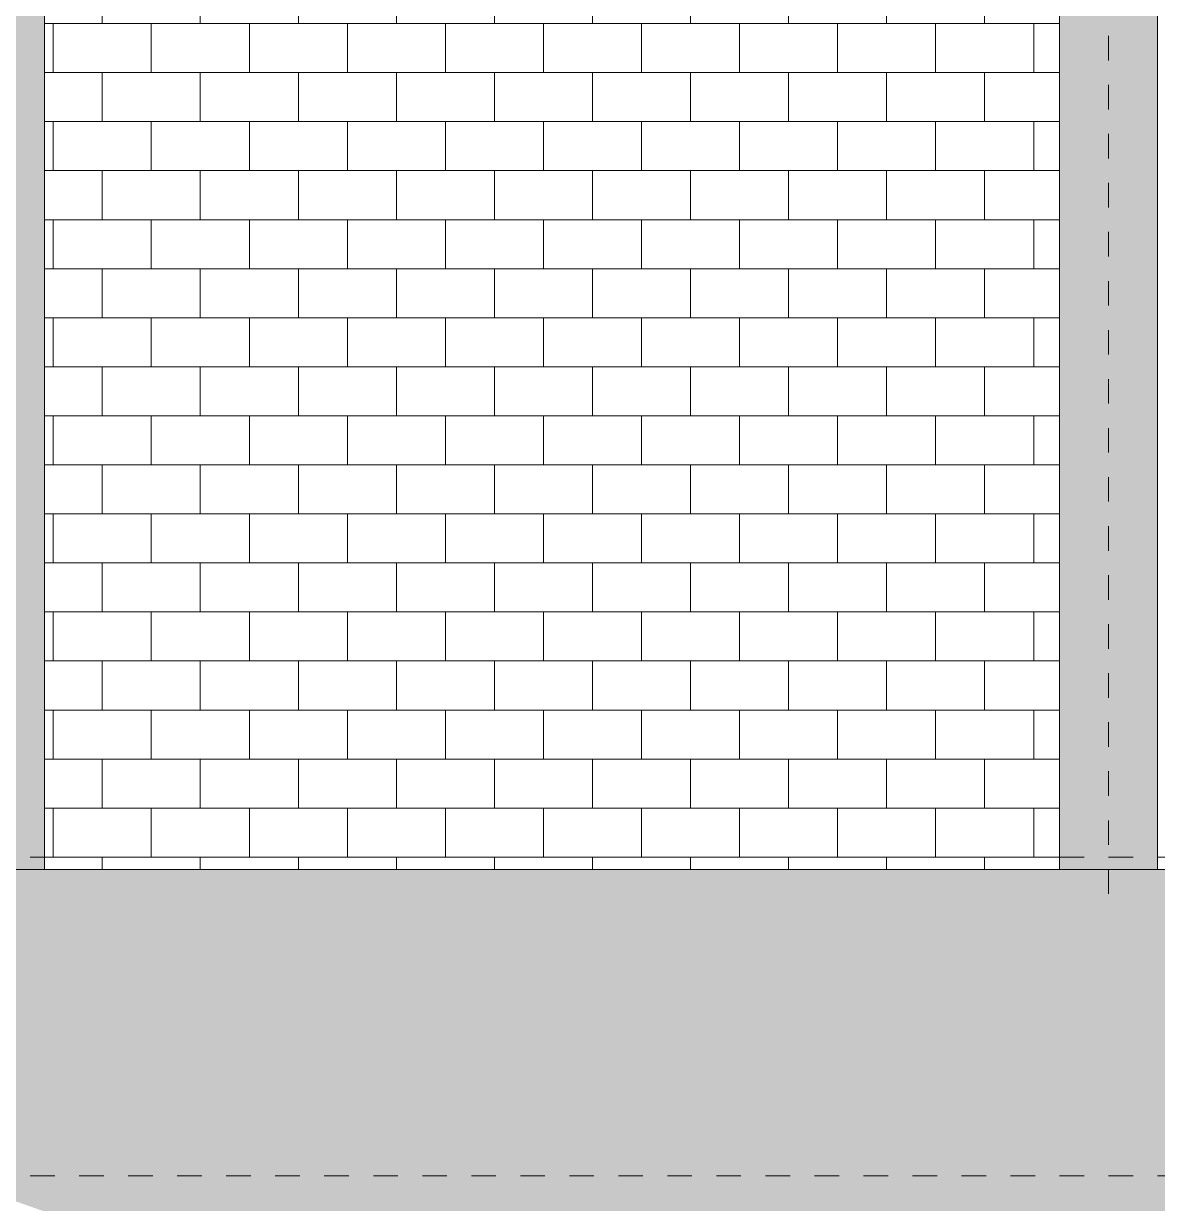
# Model space of a CAD drawing. Header units: metres. Extents: x -3 to 469, y -13 to 19.
# Drawn here: x 418.302 to 422.928, y -1.412 to 3.4 of the extents above; entities that cross this region are included whole.
import ezdxf

# ---------------------------------------------------------------- set-up
doc = ezdxf.new("R2010")
doc.units = ezdxf.units.M
doc.linetypes.add('Center', pattern=[0.03, 0.012, -0.006, 0.006, -0.006])
doc.linetypes.add('Grid Line', pattern=[0.022225, 0.0127, -0.003175, 0.003175, -0.003175])
for name, color, linetype, lineweight in [('A-FLOR', 7, 'Continuous', 9), ('I-WALL', 7, 'Continuous', 9), ('S-COLS', 7, 'Continuous', 9)]:
    doc.layers.add(name, color=color, linetype=linetype, lineweight=lineweight)
for name, color, linetype, lineweight, true_color in [('A-FLOR-LEVL-2', 7, 'Center', 5, 0x0080c0), ('A-FLOR-PATT-6', 7, 'Continuous', 20, 0xb8c78b), ('A-WALL-PATT-3', 7, 'Continuous', 5, 0x515151), ('S-COLS-2', 7, 'Continuous', 9, 0xe3e2df), ('S-GRID-1', 9, 'Grid Line', 5, 0x808080)]:
    doc.layers.add(name, color=color, linetype=linetype, lineweight=lineweight, true_color=true_color)
pattern_1 = [(0, (422.82295, 0), (0, 0.2), []), (90, (422.82295, 0), (-0.2, 0.2), [0.2, -0.2])]

msp = doc.modelspace()

# ---------------------------------------------------------------- hatches: boundary and pattern name
at = {"layer": 'A-FLOR-PATT-6'}
for points in [[(426.8909, -4.2123), (417.551, -0.05), (417.551, -1.15), (426.0773, -4.1626), (426.6242, -4.1427), (426.7178, -4.1672)], [(427.8809, -4.3923), (420.7668, -0.05), (417.551, -0.05), (426.8909, -4.2123), (427.2268, -4.3)], [(428.8834, -4.5339), (425.7202, -0.05), (420.7668, -0.05), (427.8809, -4.3923), (428.2892, -4.45)]]:
    msp.add_hatch(color=256, dxfattribs=at).paths.add_polyline_path(points)
at = {"layer": 'A-WALL-PATT-3'}
h = msp.add_hatch(dxfattribs=at)
h.set_pattern_fill('FP_87', color=256, style=0, pattern_type=2)
h.set_pattern_definition(pattern_1)
h.paths.add_polyline_path([(418.388, 3), (422.528, 3), (422.528, 4.9), (418.388, 4.9), (418.388, 3.097)])
h = msp.add_hatch(dxfattribs=at)
h.set_pattern_fill('FP_87', color=256, style=0, pattern_type=2)
h.set_pattern_definition(pattern_1)
h.paths.add_polyline_path([(418.388, -0.05), (422.528, -0.05), (422.528, 3), (418.388, 3), (418.388, 0.0073)])
at = {"layer": 'S-COLS-2'}
for points in [[(418.388, -0.05), (418.388, 4.9), (418.2162, 4.9), (418.2162, 0.85), (418.141, 0.85), (418.141, -0.05), (418.3229, -0.05)], [(422.528, -0.05), (422.928, -0.05), (422.928, 4.9), (422.528, 4.9), (422.528, 0.0073)]]:
    msp.add_hatch(color=256, dxfattribs=at).paths.add_polyline_path(points)

# ---------------------------------------------------------------- linework, layer by layer
at = {"layer": 'A-FLOR'}
msp.add_line((417.551, -0.05), (426.9435, -0.05), dxfattribs=at)
at = {"layer": 'A-FLOR-LEVL-2'}
for p, q in [((359.329, 0), (425.7437, 0)), ((359.329, -1.3), (425.7437, -1.3))]:
    msp.add_line(p, q, dxfattribs=at)
at = {"layer": 'I-WALL'}
for p, q in [((418.388, 4.9), (418.388, -0.05)), ((422.528, -0.05), (422.528, 4.9))]:
    msp.add_line(p, q, dxfattribs=at)
at = {"layer": 'S-COLS'}
for p, q in [((418.388, 4.9), (418.388, 3)), ((422.528, 4.9), (422.528, 3)), ((422.928, 4.9), (422.928, -0.05)), ((418.388, 3), (418.388, -0.05)), ((422.528, 3), (422.528, -0.05))]:
    msp.add_line(p, q, dxfattribs=at)
at = {"layer": 'S-GRID-1'}
msp.add_line((422.728, -0.15), (422.728, 17.745), dxfattribs=at)

doc.saveas('drawing.dxf')
